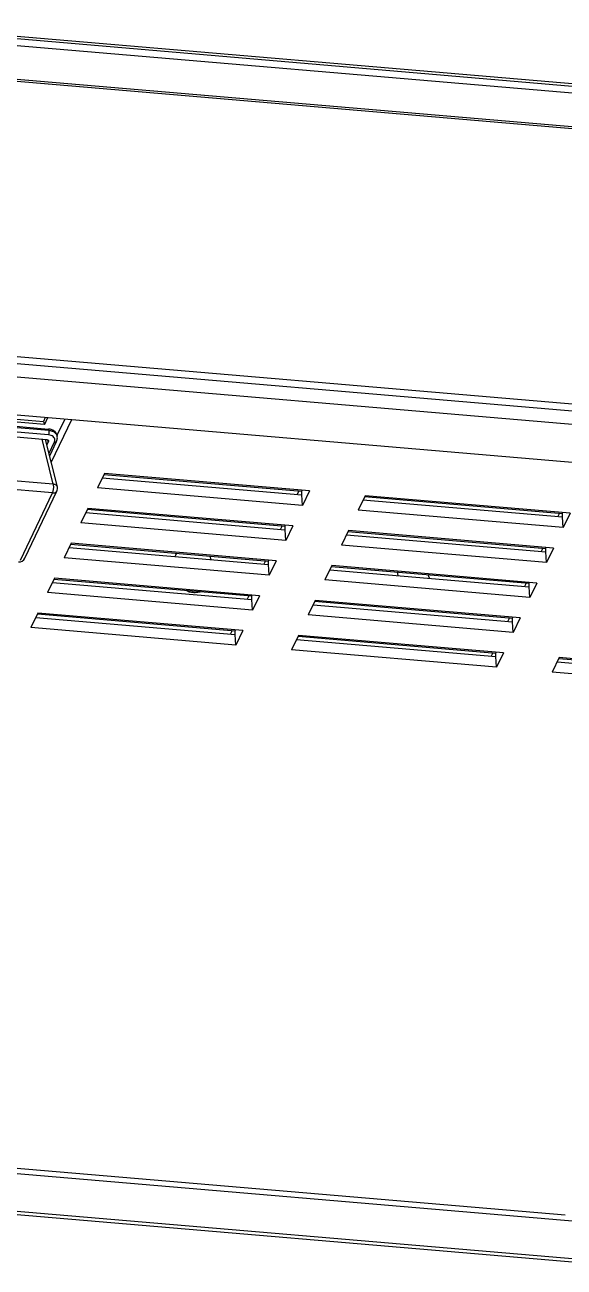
# Model space of a CAD drawing. Header units: millimetres. Extents: x 14276 to 15242, y -9916 to -8542.
# Drawn here: x 14525.8 to 14611, y -9629.4 to -9433.1 of the extents above; entities that cross this region are included whole.
import ezdxf

# ---------------------------------------------------------------- set-up
doc = ezdxf.new("R2010")
doc.units = ezdxf.units.MM

# ---------------------------------------------------------------- blocks, each defined once
blk = doc.blocks.new('u9')
at = {"color": 7, "linetype": 'Continuous'}
for p, q in [((276.53, 384.419), (137.035, 396.322)), ((137.085, 395.864), (276.586, 383.961)), ((277.232, 377.867), (142.402, 389.371)), ((148.062, 388.124), (276.882, 377.132)), ((117.704, 305.046), (150.092, 302.283)), ((116.617, 302.764), (149.004, 300.001)), ((149.07, 300.138), (117.826, 302.804)), ((149.325, 300.674), (117.838, 303.361)), ((149.004, 300.001), (150.092, 302.283)), ((157.78, 299.252), (158.867, 301.534)), ((158.867, 301.534), (191.255, 298.77)), ((158.867, 301.534), (158.977, 299.85)), ((157.78, 299.252), (190.168, 296.489)), ((159.013, 299.289), (158.948, 299.153)), ((159.001, 299.848), (158.989, 299.292)), ((190.233, 296.625), (158.989, 299.291)), ((190.488, 297.162), (159.001, 299.848)), ((159.477, 299.25), (159.732, 299.786)), ((190.168, 296.489), (191.255, 298.77)), ((198.943, 295.74), (200.031, 298.022)), ((200.031, 298.022), (200.14, 296.338)), ((200.031, 298.022), (232.418, 295.258)), ((155.152, 293.737), (156.239, 296.018)), ((156.239, 296.018), (188.626, 293.255)), ((156.239, 296.018), (156.348, 294.335)), ((198.943, 295.74), (231.331, 292.976)), ((200.176, 295.777), (200.111, 295.64)), ((200.164, 296.336), (200.152, 295.78)), ((231.396, 293.113), (200.152, 295.779)), ((231.651, 293.649), (200.164, 296.336)), ((200.64, 295.737), (200.895, 296.274)), ((231.331, 292.976), (232.418, 295.258)), ((155.152, 293.737), (187.539, 290.973)), ((156.385, 293.774), (156.319, 293.637)), ((156.373, 294.333), (156.36, 293.777)), ((187.604, 291.11), (156.361, 293.776)), ((187.86, 291.646), (156.372, 294.333)), ((156.848, 293.734), (157.104, 294.27)), ((187.539, 290.973), (188.626, 293.255)), ((196.315, 290.224), (197.402, 292.506)), ((197.402, 292.506), (197.511, 290.823)), ((197.402, 292.506), (229.79, 289.742)), ((197.536, 290.82), (197.524, 290.264)), ((229.023, 288.134), (197.535, 290.82)), ((198.011, 290.222), (198.267, 290.758)), ((152.523, 288.221), (153.611, 290.503)), ((153.611, 290.503), (185.998, 287.739)), ((153.611, 290.503), (153.72, 288.819)), ((153.744, 288.817), (153.732, 288.261)), ((185.231, 286.13), (153.744, 288.817)), ((154.22, 288.219), (154.475, 288.755)), ((196.315, 290.224), (228.702, 287.461)), ((197.548, 290.261), (197.483, 290.125)), ((228.767, 287.598), (197.524, 290.263)), ((228.702, 287.461), (229.79, 289.742)), ((152.523, 288.221), (184.911, 285.457)), ((153.756, 288.258), (153.691, 288.121)), ((184.976, 285.594), (153.732, 288.26)), ((169.479, 287.475), (169.665, 286.901)), ((174.393, 287.055), (174.549, 286.484)), ((184.911, 285.457), (185.998, 287.739)), ((193.686, 284.709), (194.774, 286.99)), ((194.774, 286.99), (194.883, 285.307)), ((194.774, 286.99), (227.161, 284.227)), ((149.895, 282.705), (150.982, 284.987)), ((150.982, 284.987), (183.37, 282.223)), ((150.982, 284.987), (151.091, 283.304)), ((193.686, 284.709), (226.074, 281.945)), ((194.919, 284.746), (194.854, 284.609)), ((194.907, 285.305), (194.895, 284.749)), ((226.139, 282.082), (194.895, 284.748)), ((226.395, 282.618), (194.907, 285.305)), ((195.383, 284.706), (195.638, 285.242)), ((149.895, 282.705), (182.282, 279.942)), ((151.128, 282.742), (151.063, 282.606)), ((151.116, 283.301), (151.104, 282.745)), ((182.347, 280.079), (151.104, 282.745)), ((182.603, 280.615), (151.115, 283.302)), ((151.591, 282.703), (151.847, 283.239)), ((204.157, 283.958), (204.002, 284.529)), ((226.074, 281.945), (227.161, 284.227)), ((233.365, 284.31), (228.305, 273.692)), ((234.054, 284.6), (228.993, 273.982)), ((182.282, 279.942), (183.37, 282.223)), ((191.058, 279.193), (192.145, 281.475)), ((192.145, 281.475), (192.255, 279.791)), ((192.145, 281.475), (224.533, 278.711)), ((147.266, 277.19), (148.354, 279.471)), ((148.354, 279.471), (180.741, 276.708)), ((148.354, 279.471), (148.463, 277.788)), ((191.058, 279.193), (223.445, 276.429)), ((192.291, 279.23), (192.226, 279.093)), ((192.279, 279.789), (192.267, 279.233)), ((223.511, 276.566), (192.267, 279.232)), ((223.766, 277.102), (192.279, 279.789)), ((192.754, 279.191), (193.01, 279.727)), ((147.266, 277.19), (179.654, 274.426)), ((148.499, 277.227), (148.434, 277.09)), ((148.487, 277.786), (148.475, 277.23)), ((179.719, 274.563), (148.475, 277.229)), ((179.975, 275.099), (148.487, 277.786)), ((148.963, 277.187), (149.218, 277.724)), ((223.445, 276.429), (224.533, 278.711)), ((75.248, 275.299), (243.242, 260.965)), ((179.654, 274.426), (180.741, 276.708)), ((188.43, 273.677), (189.517, 275.959)), ((189.517, 275.959), (189.626, 274.276)), ((189.517, 275.959), (221.904, 273.195)), ((188.43, 273.677), (220.817, 270.914)), ((189.663, 273.715), (189.597, 273.578)), ((189.65, 274.273), (189.638, 273.717)), ((220.882, 271.051), (189.638, 273.717)), ((221.138, 271.587), (189.65, 274.274)), ((190.126, 273.675), (190.381, 274.211)), ((220.817, 270.914), (221.904, 273.195)), ((228.237, 273.022), (230.089, 265.515)), ((228.993, 273.982), (243.16, 272.773)), ((228.873, 272.591), (230.631, 265.469)), ((228.873, 272.591), (243.041, 271.382)), ((240.476, 255.161), (72.482, 269.496)), ((226.009, 262.435), (229.198, 269.126)), ((72.297, 267.429), (240.291, 253.095)), ((229.45, 268.105), (228.374, 265.846)), ((229.544, 267.725), (228.718, 265.991)), ((239.928, 251.978), (73.287, 266.197)), ((228.32, 264.773), (228.266, 265.012)), ((229.661, 265.911), (229.879, 266.367)), ((229.661, 265.911), (229.763, 265.591)), ((245.778, 264.177), (229.957, 265.527)), ((227.068, 262.345), (228.299, 264.929)), ((229.622, 263.888), (229.557, 264.134)), ((229.557, 264.134), (245.379, 262.784)), ((229.62, 264.82), (245.441, 263.47)), ((244.874, 262.586), (229.622, 263.888)), ((229.779, 262.113), (230.288, 263.181)), ((230.447, 262.709), (230.288, 263.181)), ((230.288, 263.181), (244.577, 261.962)), ((230.149, 262.082), (230.447, 262.709)), ((244.688, 261.494), (230.447, 262.709)), ((255.106, 206.88), (90.309, 220.942)), ((90.474, 221.287), (255.27, 207.225)), ((87.971, 214.77), (255.965, 200.436)), ((254.93, 201.574), (88.289, 215.793)), ((88.321, 214.356), (256.316, 200.022))]:
    blk.add_line(p, q, dxfattribs=at)
for centre, radius, start, end in [((234.268, 283.88), 1, 85.11759, 154.55229), ((207.962, 284.769), 1.864, 334.51282, 336.99009), ((229.208, 273.261), 1, 154.52023, 193.86149), ((229.428, 265.27), 1.19, 179.45793, 192.5166)]:
    blk.add_arc(centre, radius, start, end, dxfattribs=at)
for points, start_tangent, end_tangent in [([(207.869, 289.407), (207.602, 289.527), (206.866, 289.686), (206.043, 289.66), (205.671, 289.59)], (-0.8820647, 0.4711283), (-0.9729781, -0.2308972)), ([(209.344, 283.504), (209.644, 283.967)], (0.6386285, 0.7695152), (0.4301939, 0.9027365)), ([(228.237, 273.022), (228.276, 272.92), (228.37, 272.798), (228.505, 272.7), (228.676, 272.63), (228.873, 272.591)], (0.2407503, -0.9705871), (0.9944595, -0.1051208)), ([(228.993, 273.982), (228.797, 273.981), (228.62, 273.946), (228.472, 273.877), (228.36, 273.779), (228.305, 273.692)], (-0.9963794, 0.085018), (-0.4312351, -0.9022396)), ([(228.993, 273.982), (228.926, 273.813), (228.873, 273.617), (228.836, 273.405), (228.818, 273.185), (228.818, 272.969), (228.837, 272.767), (228.873, 272.591)], (-0.4301939, -0.9027365), (0.2684753, -0.9632866)), ([(228.374, 265.846), (228.273, 265.562), (228.238, 265.281)], (-0.4301939, -0.9027365), (-0.0087974, -0.9999613)), ([(228.267, 265.012), (228.325, 264.838), (228.59, 264.494)], (0.2164706, -0.9762891), (0.7601629, -0.6497325)), ([(228.718, 265.991), (228.508, 265.965), (228.378, 265.855), (228.374, 265.846)], (-0.9963794, 0.085018), (-0.4216645, -0.9067519)), ([(228.632, 265.664), (228.691, 265.351), (228.892, 265.09), (229.215, 264.907), (229.62, 264.82)], (-0.0437779, -0.9990413), (0.9963794, -0.085018)), ([(228.718, 265.991), (228.632, 265.664)], (-0.4301939, -0.9027365), (-0.0437779, -0.9990413)), ([(229.644, 265.724), (229.633, 265.776), (229.661, 265.911)], (-0.310992, 0.9504125), (0.4301939, 0.9027365)), ([(229.957, 265.527), (229.793, 265.568), (229.68, 265.655), (229.644, 265.724)], (-0.9963794, 0.085018), (-0.310992, 0.9504125)), ([(228.321, 264.771), (228.406, 264.542), (228.681, 264.222), (229.098, 263.997), (229.622, 263.888)], (0.2224064, -0.9749541), (0.9963794, -0.085018)), ([(228.59, 264.494), (229.014, 264.252), (229.557, 264.134)], (0.7601629, -0.6497325), (0.9963794, -0.085018)), ([(229.62, 264.82), (229.554, 264.607), (229.531, 264.358), (229.557, 264.134)], (-0.4301939, -0.9027365), (0.2522243, -0.9676688))]:
    blk.add_spline(points, degree=3, dxfattribs=dict(at, start_tangent=start_tangent, end_tangent=end_tangent))

msp = doc.modelspace()

# ---------------------------------------------------------------- block references
at = {"rotation": 180}
msp.add_blockref('u9', (14759.21, -9233.04), dxfattribs=at)

doc.saveas('drawing.dxf')
